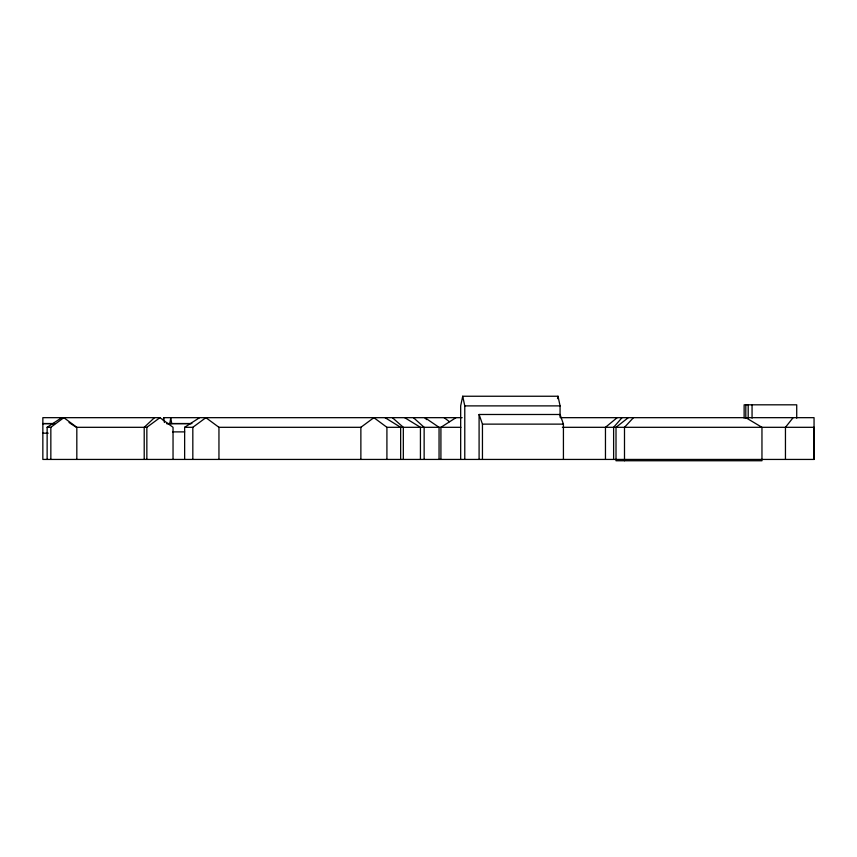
<?xml version="1.0" encoding="UTF-8"?>
<svg xmlns="http://www.w3.org/2000/svg" width="857" height="857" viewBox="0 0 857 857"><rect width="100%" height="100%" fill="white"/><g stroke="black" fill="none" stroke-linecap="round" stroke-linejoin="round"><path stroke-width="1.29" d="M163.269 420.08L163.655 417.67L462.159 417.67M169.815 423.69L170.779 417.67L171.732 423.69M560.071 417.134L560.071 405.886L558.014 396.245L462.726 396.245L460.67 405.886L460.67 459.438M557.511 398.655L558.014 396.245M793.121 417.67L785.451 427.311L785.451 459.438M622.043 417.67L613.623 427.311L613.623 459.438M633.462 417.67L624.496 427.311L624.496 460.755M154.485 417.67L144.212 427.311L144.212 459.438M617.179 417.67L605.46 427.311L605.46 459.438M628.277 417.67L616.012 427.311L616.012 460.755L761.959 460.755L761.959 427.311L745.815 417.67M47.135 459.438L47.135 427.311L50.842 427.311L63.836 417.67L76.819 427.311L76.819 459.438M69.01 422.49L76.294 427.311L146.847 427.311L159.938 417.67L173.039 427.311L173.039 459.438M184.641 459.438L184.641 427.311L192.825 427.311L205.884 417.67L218.953 427.311L218.953 459.438M47.135 427.311L61.715 417.67M184.641 427.311L199.595 417.67M455.988 417.67L440.916 427.311L440.916 459.438M462.726 396.245L464.773 405.886L560.071 405.886M479.095 459.438L479.095 414.488L560.071 414.488L563.424 424.129L563.424 459.438M159.938 417.67L42.85 417.67L42.85 459.438L814.15 459.438L814.15 427.311L562.385 427.311M560.382 417.67L814.054 417.67L814.054 459.438M42.85 423.551L54.848 423.551M166.547 423.551L191.914 423.551M42.85 423.626L54.827 423.626M166.815 423.626L190.886 423.626M479.095 414.488L482.448 424.129L563.424 424.129M218.546 427.311L361.408 427.311M360.872 459.438L360.872 427.311L373.898 417.67L386.914 427.311L460.937 427.311M172.632 431.885L184.673 431.885M42.85 433.181L48.206 433.181M404.675 417.67L420.433 427.311L420.433 459.438M385.039 417.67L400.648 427.311L400.648 459.438M444.087 417.67L449.443 421.687M392.367 417.67L403.326 427.311L403.326 459.438M413.417 417.67L424.14 427.311L424.14 459.438M426.657 419.598L424.868 417.67L439.052 427.311L439.052 459.438M163.655 417.67L164.415 422.49M796.721 418.141L796.721 404.815L744.133 404.815L744.133 418.141M752.06 404.815L752.06 418.141M748.193 404.815L748.193 418.141M745.804 404.815L745.804 418.141M482.448 424.129L482.448 459.438M464.773 405.886L464.773 459.438M386.914 427.311L386.914 459.438M192.825 427.311L192.825 459.438M146.847 427.311L146.847 459.438M50.842 427.311L50.842 459.438"/></g></svg>
